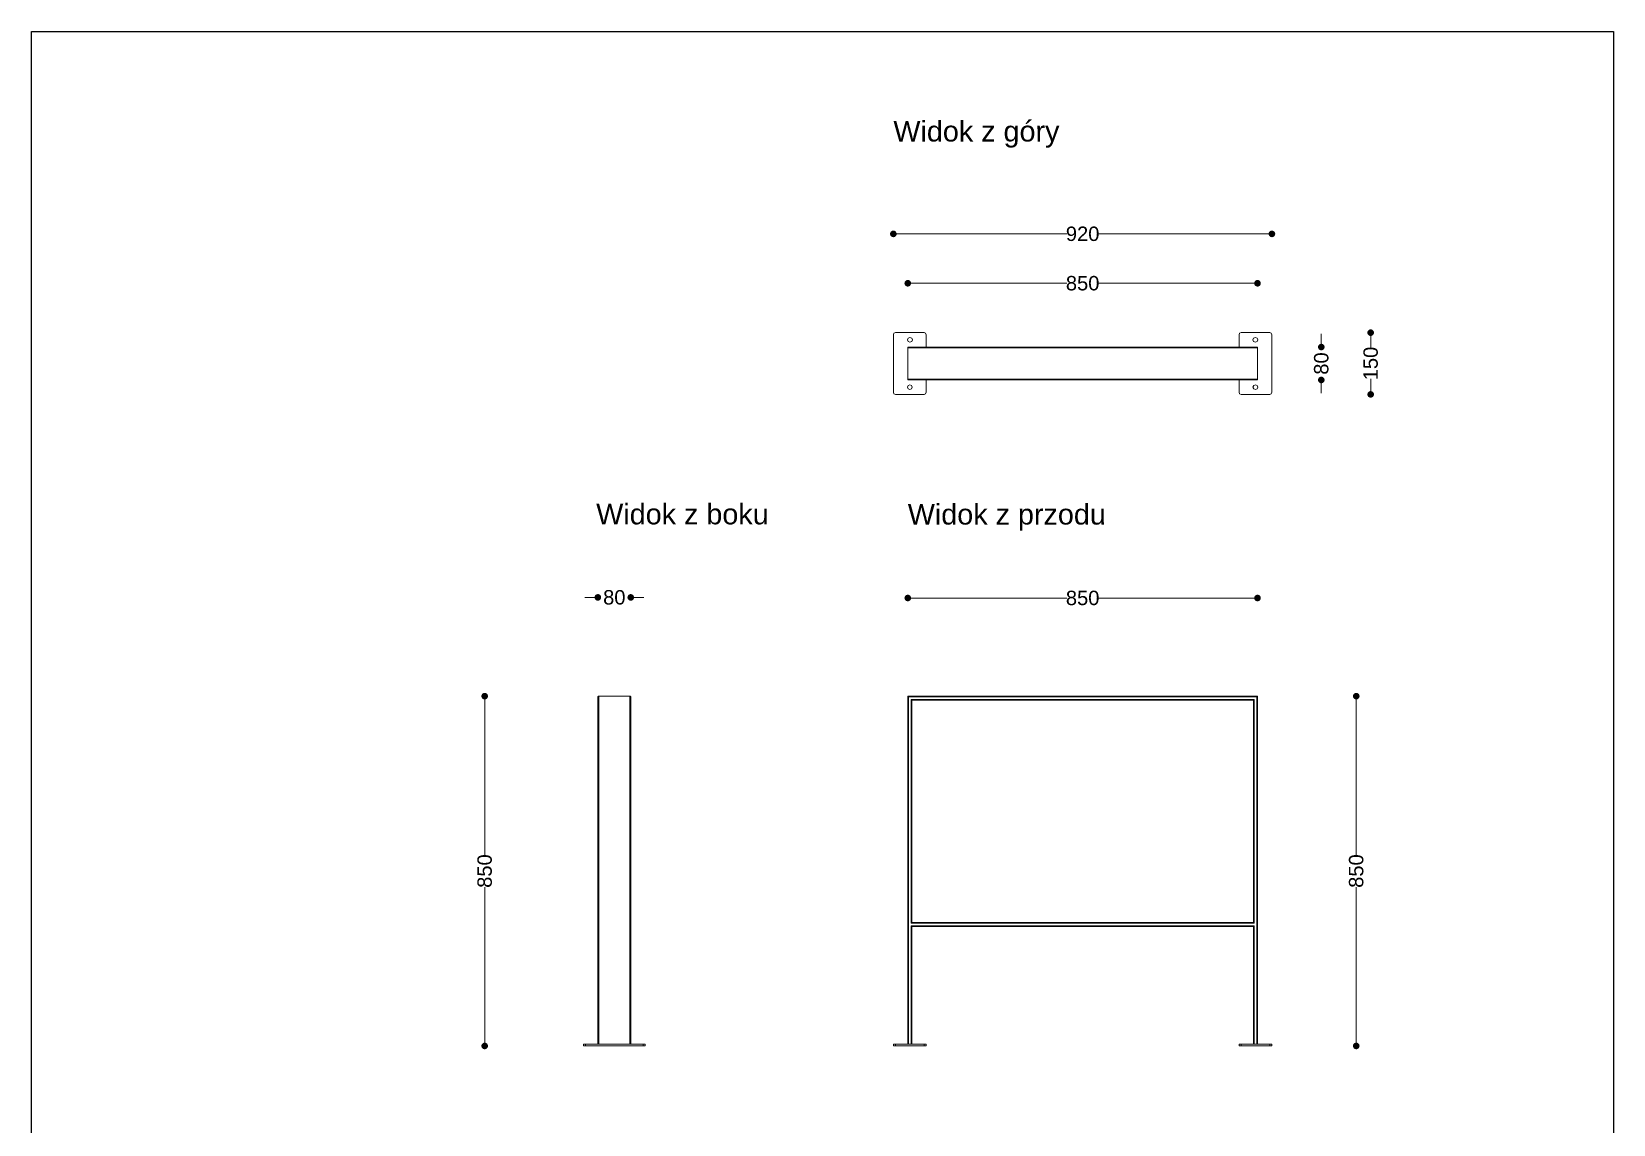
# Model space of a CAD drawing. Header units: millimetres. Extents: x 27569 to 31413, y 14359 to 19670.
# Drawn here: x 27569 to 31413, y 17015 to 19670 of the extents above; entities that cross this region are included whole.
import ezdxf

# ---------------------------------------------------------------- set-up
doc = ezdxf.new("R2010")
doc.units = ezdxf.units.MM
doc.header["$LTSCALE"] = 3
doc.layers.add('Elementy modelu - Kształty_Nr_pióra__1', color=7, linetype='Continuous', lineweight=13)
doc.layers.add('Konstrukcja - Słupy_Nr_pióra__1', color=7, linetype='Continuous', lineweight=13)
doc.styles.get("Standard").update_dxf_attribs({"font": 'arial.ttf'})
doc.dimstyles.new('MATEUSZ', dxfattribs={"dimtxt": 35, "dimasz": 16, "dimexe": 0.18, "dimexo": 0.0625, "dimgap": 0.09, "dimtad": 0, "dimdec": 0, "dimdsep": 46, "dimtxsty": 'Standard', "dimblk": 'DOT', "dimcen": 0.09, "dimse1": 1, "dimse2": 1, "dimadec": 0, "dimazin": 0, "dimtfac": 1, "dimtdec": 0, "dimtofl": 0, "dimtmove": 0, "dimatfit": 3, "dimfxl": 0, "dimtolj": 1, "dimtzin": 0, "dimlwd": 9, "dimlwe": 9, "dimarcsym": 0})

# ---------------------------------------------------------------- blocks, each defined once
blk = doc.blocks.new('_Dot')
at = {"color": 0, "linetype": 'ByBlock', "lineweight": -2}
blk.add_line((-0.5, 0), (-1, 0), dxfattribs=at)
at = {"color": 0, "linetype": 'ByBlock', "const_width": 0.5}
blk.add_lwpolyline([(-0.25, 0, 1), (0.25, 0, 1)], format="xyb", close=True, dxfattribs=at)
blk = doc.blocks.new('*D13')
at = {"color": 0, "lineweight": 9}
for p, q in [((28669.6, 18039.1), (28669.6, 17668.8)), ((28669.6, 17221.1), (28669.6, 17591.3))]:
    blk.add_line(p, q, dxfattribs=at)
at = {"layer": 'Defpoints', "color": 0}
for p in [(28669.6, 18055.1), (28984.6, 18055.1), (28984.6, 17205.1)]:
    blk.add_point(p, dxfattribs=at)
at = {"color": 0, "lineweight": 9, "xscale": 16, "yscale": 16, "zscale": 16}
for p, rotation in [((28669.6, 18055.1), 90), ((28669.6, 17205.1), 270)]:
    blk.add_blockref('_Dot', p, dxfattribs=dict(at, rotation=rotation))
at = {"color": 0, "insert": (28669.6, 17630.1), "char_height": 35, "attachment_point": 5, "rotation": 90}
blk.add_mtext('\\A1;850', dxfattribs=at)
blk = doc.blocks.new('*D14')
at = {"color": 0, "lineweight": 9}
for p, q in [((28928.6, 18295.1), (28912.6, 18295.1)), ((29040.6, 18295.1), (29056.6, 18295.1))]:
    blk.add_line(p, q, dxfattribs=at)
at = {"layer": 'Defpoints', "color": 0}
for p in [(29024.6, 18295.1), (28944.6, 18053.1), (29024.6, 18053.1)]:
    blk.add_point(p, dxfattribs=at)
at = {"color": 0, "lineweight": 9, "xscale": 16, "yscale": 16, "zscale": 16}
blk.add_blockref('_Dot', (28944.6, 18295.1), dxfattribs=at)
at = {"color": 0, "lineweight": 9, "xscale": 16, "yscale": 16, "zscale": 16, "rotation": 180}
blk.add_blockref('_Dot', (29024.6, 18295.1), dxfattribs=at)
at = {"color": 0, "insert": (28984.6, 18295.1), "char_height": 35, "attachment_point": 5}
blk.add_mtext('\\A1;80', dxfattribs=at)
blk = doc.blocks.new('*D15')
at = {"color": 0, "lineweight": 9}
for p, q in [((29713.8, 18293.6), (30084.1, 18293.6)), ((30531.8, 18293.6), (30161.5, 18293.6))]:
    blk.add_line(p, q, dxfattribs=at)
at = {"layer": 'Defpoints', "color": 0}
for p in [(30547.8, 18293.6), (29697.8, 18055.1), (30547.8, 18055.1)]:
    blk.add_point(p, dxfattribs=at)
at = {"color": 0, "lineweight": 9, "xscale": 16, "yscale": 16, "zscale": 16, "rotation": 180}
blk.add_blockref('_Dot', (29697.8, 18293.6), dxfattribs=at)
at = {"color": 0, "lineweight": 9, "xscale": 16, "yscale": 16, "zscale": 16}
blk.add_blockref('_Dot', (30547.8, 18293.6), dxfattribs=at)
at = {"color": 0, "insert": (30122.8, 18293.6), "char_height": 35, "attachment_point": 5}
blk.add_mtext('\\A1;850', dxfattribs=at)
blk = doc.blocks.new('*D16')
at = {"color": 0, "lineweight": 9}
for p, q in [((30787.7, 18039.1), (30787.7, 17668.8)), ((30787.7, 17221.1), (30787.7, 17591.3))]:
    blk.add_line(p, q, dxfattribs=at)
at = {"layer": 'Defpoints', "color": 0}
for p in [(30542.8, 18055.1), (30787.7, 18055.1), (30542.8, 17205.1)]:
    blk.add_point(p, dxfattribs=at)
at = {"color": 0, "lineweight": 9, "xscale": 16, "yscale": 16, "zscale": 16}
for p, rotation in [((30787.7, 18055.1), 90), ((30787.7, 17205.1), 270)]:
    blk.add_blockref('_Dot', p, dxfattribs=dict(at, rotation=rotation))
at = {"color": 0, "insert": (30787.7, 17630.1), "char_height": 35, "attachment_point": 5, "rotation": 90}
blk.add_mtext('\\A1;850', dxfattribs=at)
blk = doc.blocks.new('*D17')
at = {"color": 0, "lineweight": 9}
for p, q in [((30822.8, 18922.4), (30822.8, 18900.4)), ((30822.8, 18804.4), (30822.8, 18826.3))]:
    blk.add_line(p, q, dxfattribs=at)
at = {"layer": 'Defpoints', "color": 0}
for p in [(30542.8, 18938.4), (30542.8, 18788.4), (30822.8, 18788.4)]:
    blk.add_point(p, dxfattribs=at)
at = {"color": 0, "lineweight": 9, "xscale": 16, "yscale": 16, "zscale": 16}
for p, rotation in [((30822.8, 18938.4), 90), ((30822.8, 18788.4), 270)]:
    blk.add_blockref('_Dot', p, dxfattribs=dict(at, rotation=rotation))
at = {"color": 0, "insert": (30822.8, 18863.4), "char_height": 35, "attachment_point": 5, "rotation": 90}
blk.add_mtext('\\A1;150', dxfattribs=at)
blk = doc.blocks.new('*D18')
at = {"color": 0, "lineweight": 9}
for p, q in [((30702.8, 18919.4), (30702.8, 18935.4)), ((30702.8, 18807.4), (30702.8, 18791.4))]:
    blk.add_line(p, q, dxfattribs=at)
at = {"layer": 'Defpoints', "color": 0}
for p in [(30545.8, 18903.4), (30702.8, 18903.4), (30545.8, 18823.4)]:
    blk.add_point(p, dxfattribs=at)
at = {"color": 0, "lineweight": 9, "xscale": 16, "yscale": 16, "zscale": 16}
for p, rotation in [((30702.8, 18903.4), 270), ((30702.8, 18823.4), 90)]:
    blk.add_blockref('_Dot', p, dxfattribs=dict(at, rotation=rotation))
at = {"color": 0, "insert": (30702.8, 18863.4), "char_height": 35, "attachment_point": 5, "rotation": 90}
blk.add_mtext('\\A1;80', dxfattribs=at)
blk = doc.blocks.new('*D19')
at = {"color": 0, "lineweight": 9}
for p, q in [((29713.8, 19058.4), (30084.1, 19058.4)), ((30531.8, 19058.4), (30161.5, 19058.4))]:
    blk.add_line(p, q, dxfattribs=at)
at = {"layer": 'Defpoints', "color": 0}
for p in [(30547.8, 19058.4), (29697.8, 18863.4), (30547.8, 18863.4)]:
    blk.add_point(p, dxfattribs=at)
at = {"color": 0, "lineweight": 9, "xscale": 16, "yscale": 16, "zscale": 16, "rotation": 180}
blk.add_blockref('_Dot', (29697.8, 19058.4), dxfattribs=at)
at = {"color": 0, "lineweight": 9, "xscale": 16, "yscale": 16, "zscale": 16}
blk.add_blockref('_Dot', (30547.8, 19058.4), dxfattribs=at)
at = {"color": 0, "insert": (30122.8, 19058.4), "char_height": 35, "attachment_point": 5}
blk.add_mtext('\\A1;850', dxfattribs=at)
blk = doc.blocks.new('*D20')
at = {"color": 0, "lineweight": 9}
for p, q in [((29678.8, 19178.4), (30084.1, 19178.4)), ((30566.8, 19178.4), (30161.5, 19178.4))]:
    blk.add_line(p, q, dxfattribs=at)
at = {"layer": 'Defpoints', "color": 0}
for p in [(30582.8, 19178.4), (29662.8, 18863.4), (30582.8, 18863.4)]:
    blk.add_point(p, dxfattribs=at)
at = {"color": 0, "lineweight": 9, "xscale": 16, "yscale": 16, "zscale": 16, "rotation": 180}
blk.add_blockref('_Dot', (29662.8, 19178.4), dxfattribs=at)
at = {"color": 0, "lineweight": 9, "xscale": 16, "yscale": 16, "zscale": 16}
blk.add_blockref('_Dot', (30582.8, 19178.4), dxfattribs=at)
at = {"color": 0, "insert": (30122.8, 19178.4), "char_height": 35, "attachment_point": 5}
blk.add_mtext('\\A1;920', dxfattribs=at)

msp = doc.modelspace()

# ---------------------------------------------------------------- linework, layer by layer
msp.add_lwpolyline([(27568.5, 19669.9), (31412.6, 19669.9), (31412.6, 14359.3), (27568.5, 14359.3)], close=True)
at = {"layer": 'Elementy modelu - Kształty_Nr_pióra__1', "linetype": 'Continuous'}
for p, q in [((29697.8, 18901.8), (29698, 18902.2)), ((29697.8, 18901.4), (29697.8, 18901.8)), ((29697.8, 18825.4), (29697.8, 18901.4)), ((30547.8, 18901.4), (29697.8, 18901.4)), ((29698, 18902.2), (29698.1, 18902.5)), ((29698.1, 18902.5), (29698.4, 18902.8)), ((29698.4, 18902.8), (29698.7, 18903.1)), ((29698.7, 18903.1), (29699, 18903.2)), ((29699, 18903.2), (29699.4, 18903.4)), ((29699.4, 18903.4), (29699.8, 18903.4)), ((30545.8, 18903.4), (29699.8, 18903.4)), ((30546.2, 18903.4), (30545.8, 18903.4)), ((30546.6, 18903.2), (30546.2, 18903.4)), ((30546.9, 18903.1), (30546.6, 18903.2)), ((30547.2, 18902.8), (30546.9, 18903.1)), ((30547.5, 18902.5), (30547.2, 18902.8)), ((30547.7, 18902.2), (30547.5, 18902.5)), ((30547.8, 18901.8), (30547.7, 18902.2)), ((30547.8, 18901.4), (30547.8, 18901.8)), ((30547.8, 18825.4), (30547.8, 18901.4)), ((29697.8, 18825), (29697.8, 18825.4)), ((30547.8, 18825.4), (29697.8, 18825.4)), ((29698, 18824.6), (29697.8, 18825)), ((29698.1, 18824.3), (29698, 18824.6)), ((29698.4, 18824), (29698.1, 18824.3)), ((29698.7, 18823.7), (29698.4, 18824)), ((29699, 18823.5), (29698.7, 18823.7)), ((29699.4, 18823.4), (29699, 18823.5)), ((29699.8, 18823.4), (29699.4, 18823.4)), ((30545.8, 18823.4), (29699.8, 18823.4)), ((30545.8, 18823.4), (30546.2, 18823.4)), ((30546.2, 18823.4), (30546.6, 18823.5)), ((30546.6, 18823.5), (30546.9, 18823.7)), ((30546.9, 18823.7), (30547.2, 18824)), ((30547.2, 18824), (30547.5, 18824.3)), ((30547.5, 18824.3), (30547.7, 18824.6)), ((30547.7, 18824.6), (30547.8, 18825)), ((30547.8, 18825), (30547.8, 18825.4)), ((28944.6, 18053.5), (28944.7, 18053.8)), ((28944.6, 18053.1), (28944.6, 18053.5)), ((28944.6, 17209.1), (28944.6, 18053.1)), ((28944.7, 18053.8), (28944.9, 18054.2)), ((28944.9, 18054.2), (28945.2, 18054.5)), ((28945.2, 18054.5), (28945.5, 18054.7)), ((28945.5, 18054.7), (28945.8, 18054.9)), ((28945.8, 18054.9), (28946.2, 18055)), ((28946.2, 18055), (28946.6, 18055.1)), ((28946.6, 17209.1), (28946.6, 18055.1)), ((28946.6, 18055.1), (29022.6, 18055.1)), ((29022.6, 18055.1), (29023, 18055)), ((29022.6, 17209.1), (29022.6, 18055.1)), ((29023, 18055), (29023.4, 18054.9)), ((29023.4, 18054.9), (29023.7, 18054.7)), ((29023.7, 18054.7), (29024, 18054.5)), ((29024, 18054.5), (29024.3, 18054.2)), ((29024.3, 18054.2), (29024.4, 18053.8)), ((29024.4, 18053.8), (29024.6, 18053.5)), ((29024.6, 18053.5), (29024.6, 18053.1)), ((29024.6, 17209.1), (29024.6, 18053.1)), ((29697.8, 18055.1), (30547.8, 18055.1)), ((29697.8, 18055.1), (29697.8, 18055)), ((29697.8, 17209.1), (29697.8, 18055.1)), ((29697.8, 18055), (29698, 18054.9)), ((29698, 18054.9), (29698.1, 18054.7)), ((29698.1, 18054.7), (29698.4, 18054.5)), ((29698.4, 18054.5), (29698.7, 18054.2)), ((29698.7, 18054.2), (29699, 18053.8)), ((29699, 18053.8), (29699.4, 18053.5)), ((29699.4, 18053.5), (29699.8, 18053.1)), ((29699.8, 18053.1), (30545.8, 18053.1)), ((29699.8, 17209.1), (29699.8, 18053.1)), ((29705.8, 18047.1), (30539.8, 18047.1)), ((29705.8, 18047.1), (29706.2, 18046.7)), ((29705.8, 17503.1), (29705.8, 18047.1)), ((29706.2, 18046.7), (29706.6, 18046.3)), ((29706.6, 18046.3), (29706.9, 18046)), ((29706.9, 18046), (29707.2, 18045.7)), ((29707.2, 18045.7), (29707.5, 18045.4)), ((29707.5, 18045.4), (29707.7, 18045.2)), ((29707.7, 18045.2), (29707.8, 18045.1)), ((29707.8, 18045.1), (30537.8, 18045.1)), ((29707.8, 17505.1), (29707.8, 18045.1)), ((29707.8, 18045.1), (29707.8, 18045.1)), ((30538, 18045.2), (30537.8, 18045.1)), ((30537.8, 18045.1), (30537.8, 18045.1)), ((30537.8, 18045.1), (30537.8, 17505.1)), ((30538.1, 18045.4), (30538, 18045.2)), ((30538.4, 18045.7), (30538.1, 18045.4)), ((30538.7, 18046), (30538.4, 18045.7)), ((30539, 18046.3), (30538.7, 18046)), ((30539.4, 18046.7), (30539, 18046.3)), ((30539.8, 18047.1), (30539.4, 18046.7)), ((30539.8, 17503.1), (30539.8, 18047.1)), ((30546.2, 18053.5), (30545.8, 18053.1)), ((30545.8, 18053.1), (30545.8, 17209.1)), ((30546.6, 18053.8), (30546.2, 18053.5)), ((30546.9, 18054.2), (30546.6, 18053.8)), ((30547.2, 18054.5), (30546.9, 18054.2)), ((30547.5, 18054.7), (30547.2, 18054.5)), ((30547.7, 18054.9), (30547.5, 18054.7)), ((30547.8, 18055), (30547.7, 18054.9)), ((30547.8, 18055.1), (30547.8, 17209.1)), ((30547.8, 18055.1), (30547.8, 18055)), ((29706.2, 17503.2), (29705.8, 17503.1)), ((29705.8, 17503.1), (30539.8, 17503.1)), ((29705.8, 17497.1), (30539.8, 17497.1)), ((29705.8, 17497.1), (29705.8, 17209.1)), ((29705.8, 17497.1), (29706.2, 17497)), ((29706.6, 17503.4), (29706.2, 17503.2)), ((29706.2, 17497), (29706.6, 17496.7)), ((29706.9, 17503.9), (29706.6, 17503.4)), ((29706.6, 17496.7), (29706.9, 17496.3)), ((29707.2, 17504.5), (29706.9, 17503.9)), ((29706.9, 17496.3), (29707.2, 17495.7)), ((29707.5, 17504.6), (29707.2, 17504.5)), ((29707.2, 17495.7), (29707.5, 17495.5)), ((29707.7, 17504.7), (29707.5, 17504.6)), ((29707.5, 17495.5), (29707.7, 17495.4)), ((29707.8, 17504.9), (29707.7, 17504.7)), ((29707.7, 17495.4), (29707.8, 17495.2)), ((29707.8, 17505.1), (30537.8, 17505.1)), ((29707.8, 17505.1), (29707.8, 17504.9)), ((29707.8, 17495.2), (29707.8, 17495.1)), ((29707.8, 17495.1), (30537.8, 17495.1)), ((29707.8, 17495.1), (29707.8, 17209.1)), ((30537.8, 17504.9), (30537.8, 17505.1)), ((30538, 17504.7), (30537.8, 17504.9)), ((30537.8, 17495.2), (30538, 17495.4)), ((30537.8, 17495.1), (30537.8, 17495.2)), ((30537.8, 17495.1), (30537.8, 17209.1)), ((30538.1, 17504.6), (30538, 17504.7)), ((30538, 17495.4), (30538.1, 17495.5)), ((30538.4, 17504.5), (30538.1, 17504.6)), ((30538.1, 17495.5), (30538.4, 17495.7)), ((30538.7, 17503.9), (30538.4, 17504.5)), ((30538.4, 17495.7), (30538.7, 17496.3)), ((30539, 17503.4), (30538.7, 17503.9)), ((30538.7, 17496.3), (30539, 17496.7)), ((30539.4, 17503.2), (30539, 17503.4)), ((30539, 17496.7), (30539.4, 17497)), ((30539.8, 17503.1), (30539.4, 17503.2)), ((30539.4, 17497), (30539.8, 17497.1)), ((30539.8, 17497.1), (30539.8, 17209.1))]:
    msp.add_line(p, q, dxfattribs=at)
at = {"layer": 'Konstrukcja - Słupy_Nr_pióra__1', "linetype": 'Continuous'}
for p, q in [((29662.8, 18933.4), (29664.3, 18936.9)), ((29662.8, 18793.4), (29662.8, 18933.4)), ((29664.3, 18936.9), (29667.8, 18938.4)), ((29667.8, 18938.4), (29737.8, 18938.4)), ((29698.9, 18925.1), (29697.1, 18920.9)), ((29697.1, 18920.9), (29698.9, 18916.6)), ((29703.1, 18926.9), (29698.9, 18925.1)), ((29698.9, 18916.6), (29703.1, 18914.9)), ((29707.4, 18925.1), (29703.1, 18926.9)), ((29703.1, 18914.9), (29707.4, 18916.6)), ((29709.1, 18920.9), (29707.4, 18925.1)), ((29707.4, 18916.6), (29709.1, 18920.9)), ((29737.8, 18938.4), (29741.3, 18936.9)), ((29741.3, 18936.9), (29742.8, 18933.4)), ((29742.8, 18933.4), (29742.8, 18903.4)), ((30502.8, 18933.4), (30504.3, 18936.9)), ((30502.8, 18903.4), (30502.8, 18933.4)), ((30504.3, 18936.9), (30507.8, 18938.4)), ((30507.8, 18938.4), (30577.8, 18938.4)), ((30538.2, 18925.1), (30536.5, 18920.9)), ((30536.5, 18920.9), (30538.2, 18916.6)), ((30542.5, 18926.9), (30538.2, 18925.1)), ((30538.2, 18916.6), (30542.5, 18914.9)), ((30546.7, 18925.1), (30542.5, 18926.9)), ((30542.5, 18914.9), (30546.7, 18916.6)), ((30548.5, 18920.9), (30546.7, 18925.1)), ((30546.7, 18916.6), (30548.5, 18920.9)), ((30577.8, 18938.4), (30581.3, 18936.9)), ((30581.3, 18936.9), (30582.8, 18933.4)), ((30582.8, 18933.4), (30582.8, 18793.4)), ((29698.6, 18810.1), (29696.8, 18805.9)), ((29696.8, 18805.9), (29698.6, 18801.6)), ((29702.8, 18811.9), (29698.6, 18810.1)), ((29698.6, 18801.6), (29702.8, 18799.9)), ((29707, 18810.1), (29702.8, 18811.9)), ((29702.8, 18799.9), (29707, 18801.6)), ((29708.8, 18805.9), (29707, 18810.1)), ((29707, 18801.6), (29708.8, 18805.9)), ((29742.8, 18823.4), (29742.8, 18793.4)), ((30502.8, 18793.4), (30502.8, 18823.4)), ((30538.6, 18810.1), (30536.8, 18805.9)), ((30536.8, 18805.9), (30538.6, 18801.6)), ((30542.8, 18811.9), (30538.6, 18810.1)), ((30538.6, 18801.6), (30542.8, 18799.9)), ((30547, 18810.1), (30542.8, 18811.9)), ((30542.8, 18799.9), (30547, 18801.6)), ((30548.8, 18805.9), (30547, 18810.1)), ((30547, 18801.6), (30548.8, 18805.9)), ((29664.3, 18789.9), (29662.8, 18793.4)), ((29667.8, 18788.4), (29664.3, 18789.9)), ((29737.8, 18788.4), (29667.8, 18788.4)), ((29741.3, 18789.9), (29737.8, 18788.4)), ((29742.8, 18793.4), (29741.3, 18789.9)), ((30504.3, 18789.9), (30502.8, 18793.4)), ((30507.8, 18788.4), (30504.3, 18789.9)), ((30577.8, 18788.4), (30507.8, 18788.4)), ((30581.3, 18789.9), (30577.8, 18788.4)), ((30582.8, 18793.4), (30581.3, 18789.9)), ((28911.1, 17209.1), (28909.6, 17209.1)), ((28909.6, 17209.1), (28909.6, 17205.1)), ((28911.1, 17205.1), (28909.6, 17205.1)), ((28914.6, 17209.1), (28911.1, 17209.1)), ((28914.6, 17205.1), (28911.1, 17205.1)), ((29054.6, 17209.1), (28914.6, 17209.1)), ((28914.6, 17209.1), (28914.6, 17205.1)), ((29054.6, 17205.1), (28914.6, 17205.1)), ((29058.1, 17209.1), (29054.6, 17209.1)), ((29054.6, 17209.1), (29054.6, 17205.1)), ((29058.1, 17205.1), (29054.6, 17205.1)), ((29059.6, 17209.1), (29058.1, 17209.1)), ((29059.6, 17205.1), (29058.1, 17205.1)), ((29059.6, 17209.1), (29059.6, 17205.1)), ((29664.3, 17209.1), (29662.8, 17209.1)), ((29662.8, 17209.1), (29662.8, 17205.1)), ((29664.3, 17205.1), (29662.8, 17205.1)), ((29667.8, 17209.1), (29664.3, 17209.1)), ((29667.8, 17205.1), (29664.3, 17205.1)), ((29667.8, 17209.1), (29667.8, 17205.1)), ((29737.8, 17209.1), (29667.8, 17209.1)), ((29737.8, 17205.1), (29667.8, 17205.1)), ((29741.3, 17209.1), (29737.8, 17209.1)), ((29737.8, 17209.1), (29737.8, 17205.1)), ((29741.3, 17205.1), (29737.8, 17205.1)), ((29742.8, 17209.1), (29741.3, 17209.1)), ((29742.8, 17205.1), (29741.3, 17205.1)), ((29742.8, 17209.1), (29742.8, 17205.1)), ((30504.3, 17209.1), (30502.8, 17209.1)), ((30502.8, 17209.1), (30502.8, 17205.1)), ((30504.3, 17205.1), (30502.8, 17205.1)), ((30507.8, 17209.1), (30504.3, 17209.1)), ((30507.8, 17205.1), (30504.3, 17205.1)), ((30577.8, 17209.1), (30507.8, 17209.1)), ((30507.8, 17209.1), (30507.8, 17205.1)), ((30577.8, 17205.1), (30507.8, 17205.1)), ((30581.3, 17209.1), (30577.8, 17209.1)), ((30577.8, 17209.1), (30577.8, 17205.1)), ((30581.3, 17205.1), (30577.8, 17205.1)), ((30582.8, 17209.1), (30581.3, 17209.1)), ((30582.8, 17205.1), (30581.3, 17205.1)), ((30582.8, 17209.1), (30582.8, 17205.1))]:
    msp.add_line(p, q, dxfattribs=at)

# ---------------------------------------------------------------- texts
at = {"char_height": 50, "attachment_point": 1}
for s, width, insert in [('Widok z góry', 1167.306, (29662.8, 19452.9)), ('Widok z boku', 1056.226, (28940.6, 18522.6)), ('Widok z przodu', 1167.306, (29697.8, 18522.1))]:
    msp.add_mtext_dynamic_manual_height_columns(s, width=width, gutter_width=1, heights=[0], dxfattribs=dict(at, insert=insert))

# ---------------------------------------------------------------- dimensions: what is measured, and where the dimension line sits
for base, p1, p2, picture, middle in [((30582.8, 19178.4), (29662.8, 18863.4), (30582.8, 18863.4), '*D20', (30122.8, 19178.4)), ((30547.8, 19058.4), (29697.8, 18863.4), (30547.8, 18863.4), '*D19', (30122.8, 19058.4)), ((29024.6, 18295.1), (28944.6, 18053.1), (29024.6, 18053.1), '*D14', (28984.6, 18295.1)), ((30547.8, 18293.6), (29697.8, 18055.1), (30547.8, 18055.1), '*D15', (30122.8, 18293.6))]:
    dim = msp.add_linear_dim(base=base, p1=p1, p2=p2, dimstyle='MATEUSZ')
    dim.commit()
    dim.dimension.update_dxf_attribs({"geometry": picture, "text_midpoint": middle})
for base, p1, p2, picture, middle in [((30822.8, 18788.4), (30542.8, 18938.4), (30542.8, 18788.4), '*D17', (30822.8, 18863.4)), ((30702.8, 18903.4), (30545.8, 18823.4), (30545.8, 18903.4), '*D18', (30702.8, 18863.4)), ((28669.6, 18055.1), (28984.6, 17205.1), (28984.6, 18055.1), '*D13', (28669.6, 17630.1)), ((30787.7, 18055.1), (30542.8, 17205.1), (30542.8, 18055.1), '*D16', (30787.7, 17630.1))]:
    dim = msp.add_linear_dim(base=base, p1=p1, p2=p2, angle=90, dimstyle='MATEUSZ')
    dim.commit()
    dim.dimension.update_dxf_attribs({"geometry": picture, "text_midpoint": middle})

doc.saveas('drawing.dxf')
